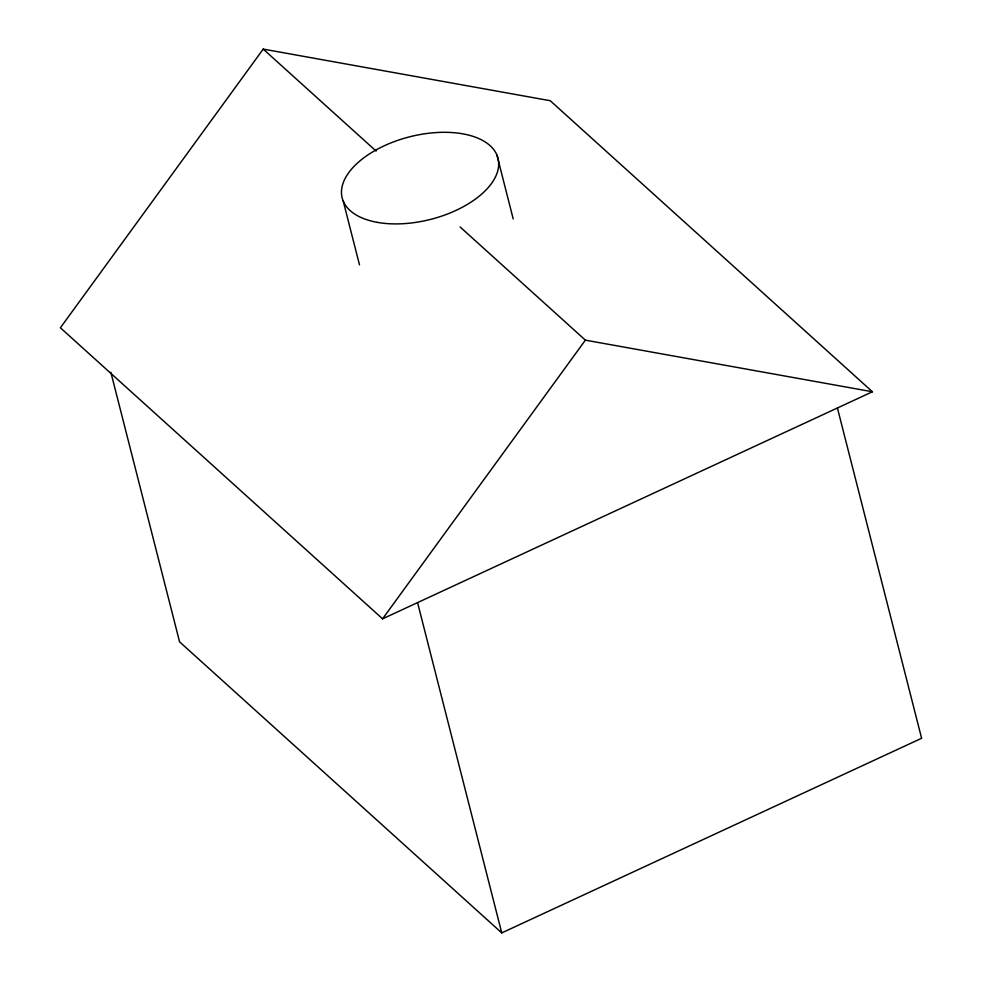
<?xml version="1.0" encoding="UTF-8"?>
<svg xmlns="http://www.w3.org/2000/svg" width="982" height="982" viewBox="0 0 982 982"><rect width="100%" height="100%" fill="white"/><g stroke="black" fill="none" stroke-linecap="round" stroke-linejoin="round"><path stroke-width="1.47" d="M263.213 49.1L60.393 327.779L382.575 618.832L872.409 391.757L550.227 100.716L263.213 49.1L376.094 151.068M382.575 618.832L585.395 340.153L872.409 391.757M110.856 372.288L179.571 641.847L501.753 932.9L921.607 738.268L837.413 407.984M460.104 226.965L585.395 340.153M496.953 155.144L513.205 218.937M343.234 201.077L359.498 264.858M417.559 602.604L501.753 932.9M377.395 222.374A80.389 42.594 -14.3 0 0 498.598 166.191A80.389 42.594 -14.3 0 0 384.293 145.766A80.389 42.594 -14.3 0 0 377.395 222.374"/></g></svg>
